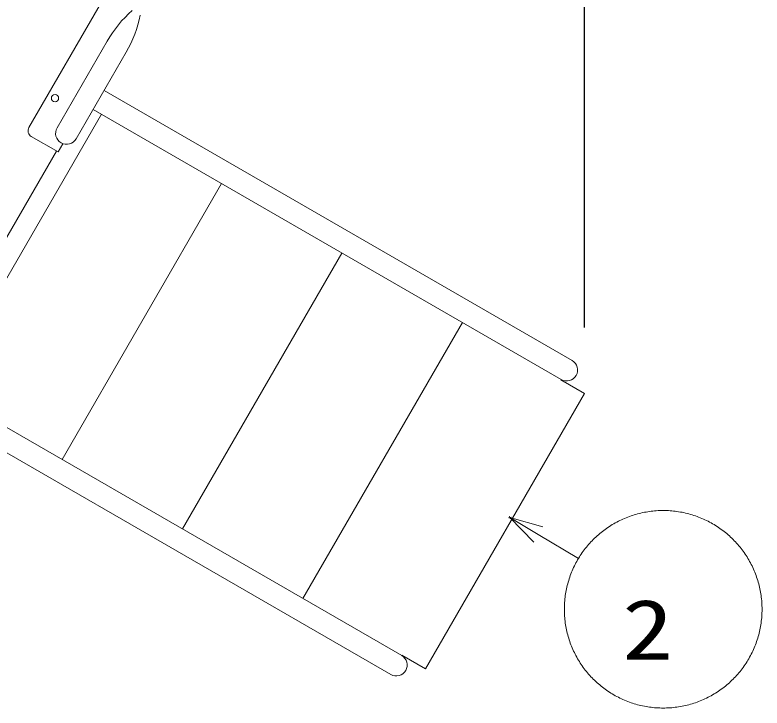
# Model space of a CAD drawing. Units: millimetres on the paper. Extents: x 6 to 426, y -5 to 292.
# Drawn here: x 133.04 to 153.25, y 188.33 to 207.1 of the extents above; entities that cross this region are included whole.
import ezdxf
from ezdxf.enums import TextEntityAlignment as Align

# ---------------------------------------------------------------- set-up
doc = ezdxf.new("R2010")
doc.units = ezdxf.units.MM
for name, color, linetype, lineweight in [('2D', 7, 'Continuous', 13), ('2D_DIMENSION', 2, 'Continuous', 25), ('AM_5', 7, 'Continuous', 13), ('PBVSTC03$0$AM_PAREF', 7, 'Continuous', 13)]:
    doc.layers.add(name, color=color, linetype=linetype, lineweight=lineweight)
doc.styles.add('ＭＳ ゴシック', font='')
doc.styles.get('ＭＳ ゴシック').set_extended_font_data('MS Gothic')

msp = doc.modelspace()

# ---------------------------------------------------------------- linework, layer by layer
at = {"layer": '2D'}
for p, q in [((135.448, 207.568), (133.416, 204.048)), ((134.179, 204.04), (135.533, 206.386)), ((134.694, 203.742), (136.049, 206.089)), ((148.112, 197.741), (135.451, 205.052)), ((135.376, 204.408), (131.062, 196.937)), ((135.153, 204.537), (147.815, 197.227)), ((134.206, 203.386), (133.481, 203.805)), ((134.336, 203.61), (134.206, 203.386)), ((131.317, 198.488), (134.16, 203.412)), ((138.625, 202.532), (134.312, 195.061)), ((141.884, 200.651), (137.57, 193.18)), ((145.144, 198.768), (140.831, 191.297)), ((130.84, 197.066), (143.501, 189.755)), ((147.809, 197.216), (148.446, 196.848)), ((148.446, 196.848), (144.144, 189.398)), ((143.204, 189.241), (130.542, 196.55)), ((143.507, 189.766), (144.144, 189.398))]:
    msp.add_line(p, q, dxfattribs=at)
msp.add_circle((134.122, 204.844), 0.098, dxfattribs=at)
for centre, radius, start, end in [((138.442, 204.707), 3.359, 131.6333, 150), ((133.14, 207.768), 3.359, 330, 348.3667), ((133.57, 203.959), 0.178, 150, 240), ((134.436, 203.891), 0.298, 150, 330), ((147.963, 197.484), 0.297, 240, 60), ((143.353, 189.498), 0.297, 240, 60)]:
    msp.add_arc(centre, radius, start, end, dxfattribs=at)
at = {"layer": '2D_DIMENSION'}
msp.add_line((148.446, 198.631), (148.446, 220.638), dxfattribs=at)
msp.add_line((148.446, 198.631), (148.446, 220.638), dxfattribs=at)
at = {"layer": 'AM_5'}
for p, q in [((150.066, 193.631), (150.02, 193.622)), ((150.111, 193.639), (150.066, 193.631)), ((150.157, 193.647), (150.111, 193.639)), ((150.204, 193.654), (150.157, 193.647)), ((150.25, 193.66), (150.204, 193.654)), ((150.296, 193.665), (150.25, 193.66)), ((150.343, 193.67), (150.296, 193.665)), ((150.389, 193.673), (150.343, 193.67)), ((150.436, 193.676), (150.389, 193.673)), ((150.482, 193.678), (150.436, 193.676)), ((150.529, 193.68), (150.482, 193.678)), ((150.576, 193.68), (150.529, 193.68)), ((150.622, 193.68), (150.576, 193.68)), ((150.669, 193.678), (150.622, 193.68)), ((150.716, 193.676), (150.669, 193.678)), ((150.762, 193.673), (150.716, 193.676)), ((150.809, 193.67), (150.762, 193.673)), ((150.855, 193.665), (150.809, 193.67)), ((150.902, 193.66), (150.855, 193.665)), ((150.948, 193.654), (150.902, 193.66)), ((150.994, 193.647), (150.948, 193.654)), ((151.04, 193.639), (150.994, 193.647)), ((151.086, 193.631), (151.04, 193.639)), ((151.132, 193.622), (151.086, 193.631)), ((146.43, 193.49), (147.072, 192.827)), ((147.317, 193.237), (146.43, 193.49)), ((147.194, 193.032), (146.43, 193.49)), ((149.446, 193.429), (149.404, 193.409)), ((149.488, 193.449), (149.446, 193.429)), ((149.531, 193.467), (149.488, 193.449)), ((149.574, 193.485), (149.531, 193.467)), ((149.618, 193.502), (149.574, 193.485)), ((149.661, 193.519), (149.618, 193.502)), ((149.705, 193.534), (149.661, 193.519)), ((149.749, 193.549), (149.705, 193.534)), ((149.794, 193.563), (149.749, 193.549)), ((149.839, 193.576), (149.794, 193.563)), ((149.884, 193.589), (149.839, 193.576)), ((149.929, 193.601), (149.884, 193.589)), ((149.974, 193.611), (149.929, 193.601)), ((150.02, 193.622), (149.974, 193.611)), ((151.177, 193.611), (151.132, 193.622)), ((151.223, 193.601), (151.177, 193.611)), ((151.268, 193.589), (151.223, 193.601)), ((151.313, 193.576), (151.268, 193.589)), ((151.358, 193.563), (151.313, 193.576)), ((151.402, 193.549), (151.358, 193.563)), ((151.446, 193.534), (151.402, 193.549)), ((151.49, 193.519), (151.446, 193.534)), ((151.534, 193.502), (151.49, 193.519)), ((151.577, 193.485), (151.534, 193.502)), ((151.621, 193.467), (151.577, 193.485)), ((151.663, 193.449), (151.621, 193.467)), ((151.706, 193.429), (151.663, 193.449)), ((151.748, 193.409), (151.706, 193.429)), ((149.119, 193.249), (149.081, 193.223)), ((149.159, 193.274), (149.119, 193.249)), ((149.199, 193.298), (149.159, 193.274)), ((149.239, 193.322), (149.199, 193.298)), ((149.279, 193.345), (149.239, 193.322)), ((149.32, 193.367), (149.279, 193.345)), ((149.362, 193.389), (149.32, 193.367)), ((149.404, 193.409), (149.362, 193.389)), ((151.79, 193.389), (151.748, 193.409)), ((151.831, 193.367), (151.79, 193.389)), ((151.872, 193.345), (151.831, 193.367)), ((151.913, 193.322), (151.872, 193.345)), ((151.953, 193.298), (151.913, 193.322)), ((151.993, 193.274), (151.953, 193.298)), ((152.032, 193.249), (151.993, 193.274)), ((152.071, 193.223), (152.032, 193.249)), ((148.282, 192.38), (147.194, 193.032)), ((148.821, 193.024), (148.787, 192.993)), ((148.857, 193.054), (148.821, 193.024)), ((148.893, 193.084), (148.857, 193.054)), ((148.93, 193.113), (148.893, 193.084)), ((148.967, 193.142), (148.93, 193.113)), ((149.004, 193.169), (148.967, 193.142)), ((149.042, 193.196), (149.004, 193.169)), ((149.081, 193.223), (149.042, 193.196)), ((152.109, 193.196), (152.071, 193.223)), ((152.147, 193.169), (152.109, 193.196)), ((152.185, 193.142), (152.147, 193.169)), ((152.222, 193.113), (152.185, 193.142)), ((152.259, 193.084), (152.222, 193.113)), ((152.295, 193.054), (152.259, 193.084)), ((152.33, 193.024), (152.295, 193.054)), ((152.365, 192.993), (152.33, 193.024)), ((148.62, 192.83), (148.589, 192.795)), ((148.652, 192.863), (148.62, 192.83)), ((148.685, 192.897), (148.652, 192.863)), ((148.718, 192.929), (148.685, 192.897)), ((148.752, 192.962), (148.718, 192.929)), ((148.787, 192.993), (148.752, 192.962)), ((152.399, 192.962), (152.365, 192.993)), ((152.433, 192.929), (152.399, 192.962)), ((152.467, 192.897), (152.433, 192.929)), ((152.499, 192.863), (152.467, 192.897)), ((152.531, 192.83), (152.499, 192.863)), ((152.563, 192.795), (152.531, 192.83)), ((148.469, 192.652), (148.44, 192.615)), ((148.498, 192.689), (148.469, 192.652)), ((148.527, 192.725), (148.498, 192.689)), ((148.558, 192.76), (148.527, 192.725)), ((148.589, 192.795), (148.558, 192.76)), ((152.594, 192.76), (152.563, 192.795)), ((152.624, 192.725), (152.594, 192.76)), ((152.654, 192.689), (152.624, 192.725)), ((152.683, 192.652), (152.654, 192.689)), ((152.711, 192.615), (152.683, 192.652)), ((148.308, 192.423), (148.284, 192.383)), ((148.333, 192.462), (148.308, 192.423)), ((148.359, 192.501), (148.333, 192.462)), ((148.385, 192.54), (148.359, 192.501)), ((148.412, 192.578), (148.385, 192.54)), ((148.44, 192.615), (148.412, 192.578)), ((152.739, 192.578), (152.711, 192.615)), ((152.766, 192.54), (152.739, 192.578)), ((152.793, 192.501), (152.766, 192.54)), ((152.818, 192.462), (152.793, 192.501)), ((152.843, 192.423), (152.818, 192.462)), ((152.868, 192.383), (152.843, 192.423)), ((148.193, 192.22), (148.172, 192.178)), ((148.215, 192.261), (148.193, 192.22)), ((148.237, 192.302), (148.215, 192.261)), ((148.26, 192.343), (148.237, 192.302)), ((148.284, 192.383), (148.26, 192.343)), ((152.891, 192.343), (152.868, 192.383)), ((152.914, 192.302), (152.891, 192.343)), ((152.937, 192.261), (152.914, 192.302)), ((152.958, 192.22), (152.937, 192.261)), ((152.979, 192.178), (152.958, 192.22)), ((148.114, 192.051), (148.097, 192.008)), ((148.133, 192.094), (148.114, 192.051)), ((148.152, 192.136), (148.133, 192.094)), ((148.172, 192.178), (148.152, 192.136)), ((152.999, 192.136), (152.979, 192.178)), ((153.019, 192.094), (152.999, 192.136)), ((153.037, 192.051), (153.019, 192.094)), ((153.055, 192.008), (153.037, 192.051)), ((148.033, 191.832), (148.019, 191.788)), ((148.047, 191.877), (148.033, 191.832)), ((148.063, 191.921), (148.047, 191.877)), ((148.079, 191.964), (148.063, 191.921)), ((148.097, 192.008), (148.079, 191.964)), ((153.072, 191.964), (153.055, 192.008)), ((153.088, 191.921), (153.072, 191.964)), ((153.104, 191.877), (153.088, 191.921)), ((153.119, 191.832), (153.104, 191.877)), ((153.133, 191.788), (153.119, 191.832)), ((147.97, 191.608), (147.96, 191.562)), ((147.981, 191.653), (147.97, 191.608)), ((147.993, 191.698), (147.981, 191.653)), ((148.005, 191.743), (147.993, 191.698)), ((148.019, 191.788), (148.005, 191.743)), ((153.146, 191.743), (153.133, 191.788)), ((153.159, 191.698), (153.146, 191.743)), ((153.17, 191.653), (153.159, 191.698)), ((153.181, 191.608), (153.17, 191.653)), ((153.191, 191.562), (153.181, 191.608)), ((147.935, 191.424), (147.928, 191.378)), ((147.942, 191.47), (147.935, 191.424)), ((147.951, 191.516), (147.942, 191.47)), ((147.96, 191.562), (147.951, 191.516)), ((153.201, 191.516), (153.191, 191.562)), ((153.209, 191.47), (153.201, 191.516)), ((153.217, 191.424), (153.209, 191.47)), ((153.224, 191.378), (153.217, 191.424)), ((147.912, 191.239), (147.908, 191.193)), ((147.916, 191.286), (147.912, 191.239)), ((147.922, 191.332), (147.916, 191.286)), ((147.928, 191.378), (147.922, 191.332)), ((153.23, 191.332), (153.224, 191.378)), ((153.235, 191.286), (153.23, 191.332)), ((153.24, 191.239), (153.235, 191.286)), ((153.243, 191.193), (153.24, 191.239)), ((147.903, 191.099), (147.902, 191.053)), ((147.902, 191.053), (147.902, 191.006)), ((147.902, 191.006), (147.902, 190.959)), ((147.905, 191.146), (147.903, 191.099)), ((147.908, 191.193), (147.905, 191.146)), ((153.246, 191.146), (153.243, 191.193)), ((153.248, 191.099), (153.246, 191.146)), ((153.249, 191.053), (153.248, 191.099)), ((153.25, 191.006), (153.249, 191.053)), ((153.249, 190.959), (153.25, 191.006)), ((147.902, 190.959), (147.903, 190.913)), ((147.903, 190.913), (147.905, 190.866)), ((147.905, 190.866), (147.908, 190.819)), ((147.908, 190.819), (147.912, 190.773)), ((153.24, 190.773), (153.243, 190.819)), ((153.243, 190.819), (153.246, 190.866)), ((153.246, 190.866), (153.248, 190.913)), ((153.248, 190.913), (153.249, 190.959)), ((147.912, 190.773), (147.916, 190.726)), ((147.916, 190.726), (147.922, 190.68)), ((147.922, 190.68), (147.928, 190.634)), ((147.928, 190.634), (147.935, 190.588)), ((153.217, 190.588), (153.224, 190.634)), ((153.224, 190.634), (153.23, 190.68)), ((153.23, 190.68), (153.235, 190.726)), ((153.235, 190.726), (153.24, 190.773)), ((147.935, 190.588), (147.942, 190.542)), ((147.942, 190.542), (147.951, 190.496)), ((147.951, 190.496), (147.96, 190.45)), ((147.96, 190.45), (147.97, 190.404)), ((147.97, 190.404), (147.981, 190.359)), ((153.17, 190.359), (153.181, 190.404)), ((153.181, 190.404), (153.191, 190.45)), ((153.191, 190.45), (153.201, 190.496)), ((153.201, 190.496), (153.209, 190.542)), ((153.209, 190.542), (153.217, 190.588)), ((147.981, 190.359), (147.993, 190.314)), ((147.993, 190.314), (148.005, 190.269)), ((148.005, 190.269), (148.019, 190.224)), ((148.019, 190.224), (148.033, 190.18)), ((153.119, 190.18), (153.133, 190.224)), ((153.133, 190.224), (153.146, 190.269)), ((153.146, 190.269), (153.159, 190.314)), ((153.159, 190.314), (153.17, 190.359)), ((148.033, 190.18), (148.047, 190.135)), ((148.047, 190.135), (148.063, 190.091)), ((148.063, 190.091), (148.079, 190.048)), ((148.079, 190.048), (148.097, 190.004)), ((148.097, 190.004), (148.114, 189.961)), ((153.037, 189.961), (153.055, 190.004)), ((153.055, 190.004), (153.072, 190.048)), ((153.072, 190.048), (153.088, 190.091)), ((153.088, 190.091), (153.104, 190.135)), ((153.104, 190.135), (153.119, 190.18)), ((148.114, 189.961), (148.133, 189.918)), ((148.133, 189.918), (148.152, 189.876)), ((148.152, 189.876), (148.172, 189.834)), ((148.172, 189.834), (148.193, 189.792)), ((148.193, 189.792), (148.215, 189.751)), ((152.937, 189.751), (152.958, 189.792)), ((152.958, 189.792), (152.979, 189.834)), ((152.979, 189.834), (152.999, 189.876)), ((152.999, 189.876), (153.019, 189.918)), ((153.019, 189.918), (153.037, 189.961)), ((148.215, 189.751), (148.237, 189.71)), ((148.237, 189.71), (148.26, 189.669)), ((148.26, 189.669), (148.284, 189.629)), ((148.284, 189.629), (148.308, 189.589)), ((148.308, 189.589), (148.333, 189.55)), ((152.818, 189.55), (152.843, 189.589)), ((152.843, 189.589), (152.868, 189.629)), ((152.868, 189.629), (152.891, 189.669)), ((152.891, 189.669), (152.914, 189.71)), ((152.914, 189.71), (152.937, 189.751)), ((148.333, 189.55), (148.359, 189.511)), ((148.359, 189.511), (148.385, 189.472)), ((148.385, 189.472), (148.412, 189.434)), ((148.412, 189.434), (148.44, 189.397)), ((148.44, 189.397), (148.469, 189.36)), ((152.683, 189.36), (152.711, 189.397)), ((152.711, 189.397), (152.739, 189.434)), ((152.739, 189.434), (152.766, 189.472)), ((152.766, 189.472), (152.793, 189.511)), ((152.793, 189.511), (152.818, 189.55)), ((148.469, 189.36), (148.498, 189.323)), ((148.498, 189.323), (148.527, 189.287)), ((148.527, 189.287), (148.558, 189.252)), ((148.558, 189.252), (148.589, 189.217)), ((148.589, 189.217), (148.62, 189.182)), ((148.62, 189.182), (148.652, 189.149)), ((152.499, 189.149), (152.531, 189.182)), ((152.531, 189.182), (152.563, 189.217)), ((152.563, 189.217), (152.594, 189.252)), ((152.594, 189.252), (152.624, 189.287)), ((152.624, 189.287), (152.654, 189.323)), ((152.654, 189.323), (152.683, 189.36)), ((148.652, 189.149), (148.685, 189.115)), ((148.685, 189.115), (148.718, 189.083)), ((148.718, 189.083), (148.752, 189.05)), ((148.752, 189.05), (148.787, 189.019)), ((148.787, 189.019), (148.821, 188.988)), ((148.821, 188.988), (148.857, 188.958)), ((152.295, 188.958), (152.33, 188.988)), ((152.33, 188.988), (152.365, 189.019)), ((152.365, 189.019), (152.399, 189.05)), ((152.399, 189.05), (152.433, 189.083)), ((152.433, 189.083), (152.467, 189.115)), ((152.467, 189.115), (152.499, 189.149)), ((148.857, 188.958), (148.893, 188.928)), ((148.893, 188.928), (148.93, 188.899)), ((148.93, 188.899), (148.967, 188.87)), ((148.967, 188.87), (149.004, 188.843)), ((149.004, 188.843), (149.042, 188.816)), ((149.042, 188.816), (149.081, 188.789)), ((149.081, 188.789), (149.119, 188.763)), ((152.032, 188.763), (152.071, 188.789)), ((152.071, 188.789), (152.109, 188.816)), ((152.109, 188.816), (152.147, 188.843)), ((152.147, 188.843), (152.185, 188.87)), ((152.185, 188.87), (152.222, 188.899)), ((152.222, 188.899), (152.259, 188.928)), ((152.259, 188.928), (152.295, 188.958)), ((149.119, 188.763), (149.159, 188.738)), ((149.159, 188.738), (149.199, 188.714)), ((149.199, 188.714), (149.239, 188.69)), ((149.239, 188.69), (149.279, 188.667)), ((149.279, 188.667), (149.32, 188.645)), ((149.32, 188.645), (149.362, 188.623)), ((149.362, 188.623), (149.404, 188.603)), ((149.404, 188.603), (149.446, 188.583)), ((149.446, 188.583), (149.488, 188.563)), ((151.663, 188.563), (151.706, 188.583)), ((151.706, 188.583), (151.748, 188.603)), ((151.748, 188.603), (151.79, 188.623)), ((151.79, 188.623), (151.831, 188.645)), ((151.831, 188.645), (151.872, 188.667)), ((151.872, 188.667), (151.913, 188.69)), ((151.913, 188.69), (151.953, 188.714)), ((151.953, 188.714), (151.993, 188.738)), ((151.993, 188.738), (152.032, 188.763)), ((149.488, 188.563), (149.531, 188.545)), ((149.531, 188.545), (149.574, 188.527)), ((149.574, 188.527), (149.618, 188.51)), ((149.618, 188.51), (149.661, 188.493)), ((149.661, 188.493), (149.705, 188.478)), ((149.705, 188.478), (149.749, 188.463)), ((149.749, 188.463), (149.794, 188.449)), ((149.794, 188.449), (149.839, 188.436)), ((149.839, 188.436), (149.884, 188.423)), ((149.884, 188.423), (149.929, 188.411)), ((149.929, 188.411), (149.974, 188.401)), ((149.974, 188.401), (150.02, 188.39)), ((150.02, 188.39), (150.066, 188.381)), ((150.066, 188.381), (150.111, 188.373)), ((151.04, 188.373), (151.086, 188.381)), ((151.086, 188.381), (151.132, 188.39)), ((151.132, 188.39), (151.177, 188.401)), ((151.177, 188.401), (151.223, 188.411)), ((151.223, 188.411), (151.268, 188.423)), ((151.268, 188.423), (151.313, 188.436)), ((151.313, 188.436), (151.358, 188.449)), ((151.358, 188.449), (151.402, 188.463)), ((151.402, 188.463), (151.446, 188.478)), ((151.446, 188.478), (151.49, 188.493)), ((151.49, 188.493), (151.534, 188.51)), ((151.534, 188.51), (151.577, 188.527)), ((151.577, 188.527), (151.621, 188.545)), ((151.621, 188.545), (151.663, 188.563)), ((150.111, 188.373), (150.157, 188.365)), ((150.157, 188.365), (150.204, 188.358)), ((150.204, 188.358), (150.25, 188.352)), ((150.25, 188.352), (150.296, 188.347)), ((150.296, 188.347), (150.343, 188.342)), ((150.343, 188.342), (150.389, 188.339)), ((150.389, 188.339), (150.436, 188.336)), ((150.436, 188.336), (150.482, 188.334)), ((150.482, 188.334), (150.529, 188.332)), ((150.529, 188.332), (150.576, 188.332)), ((150.576, 188.332), (150.622, 188.332)), ((150.622, 188.332), (150.669, 188.334)), ((150.669, 188.334), (150.716, 188.336)), ((150.716, 188.336), (150.762, 188.339)), ((150.762, 188.339), (150.809, 188.342)), ((150.809, 188.342), (150.855, 188.347)), ((150.855, 188.347), (150.902, 188.352)), ((150.902, 188.352), (150.948, 188.358)), ((150.948, 188.358), (150.994, 188.365)), ((150.994, 188.365), (151.04, 188.373))]:
    msp.add_line(p, q, dxfattribs=at)
at = {"layer": 'PBVSTC03$0$AM_PAREF'}
for p, q in [((146.393, 193.48), (146.467, 193.5)), ((146.44, 193.453), (146.42, 193.527))]:
    msp.add_line(p, q, dxfattribs=at)

# ---------------------------------------------------------------- texts
at = {"layer": 'AM_5', "color": 20, "style": 'ＭＳ ゴシック', "width": 1.25}
msp.add_text('2', height=1.634, dxfattribs=at).set_placement((149.462, 189.149), align=Align.BOTTOM_LEFT)

doc.saveas('drawing.dxf')
